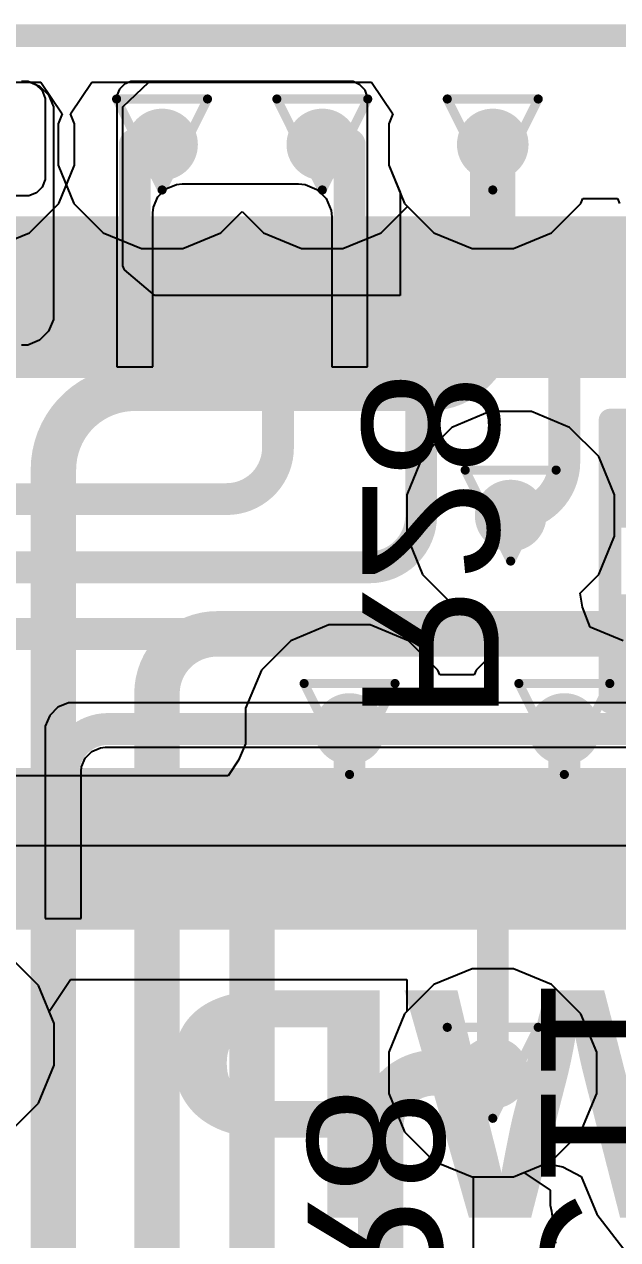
# Model space of a CAD drawing. Header units: inches. Extents: x -5 to 234, y -4 to 104.
# Drawn here: x 56.68 to 60, y 29.78 to 36.56 of the extents above; entities that cross this region are included whole.
import ezdxf

# ---------------------------------------------------------------- set-up
doc = ezdxf.new("R2010")
doc.units = ezdxf.units.IN
for name, color, linetype in [('Board Outline', 216, 'Continuous'), ('Bottom Layer', 5, 'Continuous'), ('Bottom Overlay', 54, 'Continuous'), ('Bottom Paste', 16, 'Continuous'), ('Bottom Solder', 6, 'Continuous'), ('Drill Drawing', 1, 'Continuous'), ('GND', 16, 'Continuous'), ('POWER', 76, 'Continuous'), ('Top Layer', 1, 'Continuous'), ('Top Solder', 216, 'Continuous'), ('Via Holes', 16, 'Continuous')]:
    doc.layers.add(name, color=color, linetype=linetype)
doc.styles.add('Arial', font='', dxfattribs={"height": 0.2})
doc.styles.add('Arial Black_Bold', font='', dxfattribs={"height": 0.2})
doc.styles.get('Arial').set_extended_font_data('Arial')
doc.styles.get('Arial Black_Bold').set_extended_font_data('Arial Black', bold=True)

# ---------------------------------------------------------------- blocks, each defined once
blk = doc.blocks.new('DF40C_100DS_0_4V_51__8')
at = {"layer": 'Top Layer'}
for points in [[(-14.50000148, 0.35000057), (-14.30000188, 0.35000057), (-14.30000188, -0.35000057), (-14.50000148, -0.35000057)], [(-14.09999974, 0.35000057), (-13.90000014, 0.35000057), (-13.90000014, -0.35000057), (-14.09999974, -0.35000057)], [(-13.70000054, 0.35000057), (-13.50000094, 0.35000057), (-13.50000094, -0.35000057), (-13.70000054, -0.35000057)], [(-13.30000134, 0.35000057), (-13.10000174, 0.35000057), (-13.10000174, -0.35000057), (-13.30000134, -0.35000057)], [(-12.8999996, 0.35000057), (-12.7, 0.35000057), (-12.7, -0.35000057), (-12.8999996, -0.35000057)], [(-12.5000004, 0.35000057), (-12.3000008, 0.35000057), (-12.3000008, -0.35000057), (-12.5000004, -0.35000057)], [(-12.10000374, 0.35000057), (-11.90000414, 0.35000057), (-11.90000414, -0.35000057), (-12.10000374, -0.35000057)], [(-11.69999946, 0.35000057), (-11.49999986, 0.35000057), (-11.49999986, -0.35000057), (-11.69999946, -0.35000057)], [(-14.50000148, -2.72999581), (-14.30000188, -2.72999581), (-14.30000188, -3.42999695), (-14.50000148, -3.42999695)], [(-14.0999972, -2.72999581), (-13.8999976, -2.72999581), (-13.8999976, -3.42999695), (-14.0999972, -3.42999695)], [(-13.70000054, -2.72999835), (-13.50000094, -2.72999835), (-13.50000094, -3.42999949), (-13.70000054, -3.42999949)], [(-13.30000388, -2.72999835), (-13.10000428, -2.72999835), (-13.10000428, -3.42999949), (-13.30000388, -3.42999949)], [(-12.8999996, -2.72999835), (-12.7, -2.72999835), (-12.7, -3.42999949), (-12.8999996, -3.42999949)], [(-12.5000004, -2.72999835), (-12.3000008, -2.72999835), (-12.3000008, -3.42999949), (-12.5000004, -3.42999949)], [(-12.1000012, -2.72999835), (-11.9000016, -2.72999835), (-11.9000016, -3.42999949), (-12.1000012, -3.42999949)], [(-11.69999946, -2.72999835), (-11.49999986, -2.72999835), (-11.49999986, -3.42999949), (-11.69999946, -3.42999949)]]:
    blk.add_hatch(color=1, dxfattribs=at).paths.add_polyline_path(points)
at = {"layer": 'Top Solder'}
for points in [[(-15.00160068, 0.45160057), (-14.59840108, 0.45160057), (-14.59840108, -0.45160057), (-15.00160068, -0.45160057)], [(-14.60160148, 0.45160057), (-14.19840188, 0.45160057), (-14.19840188, -0.45160057), (-14.60160148, -0.45160057)], [(-14.20159974, 0.45160057), (-13.79840014, 0.45160057), (-13.79840014, -0.45160057), (-14.20159974, -0.45160057)], [(-13.80160054, 0.45160057), (-13.39840094, 0.45160057), (-13.39840094, -0.45160057), (-13.80160054, -0.45160057)], [(-13.40160134, 0.45160057), (-12.99840174, 0.45160057), (-12.99840174, -0.45160057), (-13.40160134, -0.45160057)], [(-13.0015996, 0.45160057), (-12.5984, 0.45160057), (-12.5984, -0.45160057), (-13.0015996, -0.45160057)], [(-12.6016004, 0.45160057), (-12.1984008, 0.45160057), (-12.1984008, -0.45160057), (-12.6016004, -0.45160057)], [(-12.20160374, 0.45160057), (-11.79840414, 0.45160057), (-11.79840414, -0.45160057), (-12.20160374, -0.45160057)], [(-11.80159946, 0.45160057), (-11.39839986, 0.45160057), (-11.39839986, -0.45160057), (-11.80159946, -0.45160057)], [(-11.4016028, 0.45160057), (-10.9984032, 0.45160057), (-10.9984032, -0.45160057), (-11.4016028, -0.45160057)], [(-15.00160322, -2.62839835), (-14.59840362, -2.62839835), (-14.59840362, -3.53159949), (-15.00160322, -3.53159949)], [(-14.60160148, -2.62839581), (-14.19840188, -2.62839581), (-14.19840188, -3.53159695), (-14.60160148, -3.53159695)], [(-14.2015972, -2.62839581), (-13.7983976, -2.62839581), (-13.7983976, -3.53159695), (-14.2015972, -3.53159695)], [(-13.80160054, -2.62839835), (-13.39840094, -2.62839835), (-13.39840094, -3.53159949), (-13.80160054, -3.53159949)], [(-13.40160388, -2.62839835), (-12.99840428, -2.62839835), (-12.99840428, -3.53159949), (-13.40160388, -3.53159949)], [(-13.0015996, -2.62839835), (-12.5984, -2.62839835), (-12.5984, -3.53159949), (-13.0015996, -3.53159949)], [(-12.6016004, -2.62839835), (-12.1984008, -2.62839835), (-12.1984008, -3.53159949), (-12.6016004, -3.53159949)], [(-12.2016012, -2.62839835), (-11.7984016, -2.62839835), (-11.7984016, -3.53159949), (-12.2016012, -3.53159949)], [(-11.80159946, -2.62839835), (-11.39839986, -2.62839835), (-11.39839986, -3.53159949), (-11.80159946, -3.53159949)], [(-11.40160026, -2.62839835), (-10.99840066, -2.62839835), (-10.99840066, -3.53159949), (-11.40160026, -3.53159949)]]:
    blk.add_hatch(color=216, dxfattribs=at).paths.add_polyline_path(points)
blk = doc.blocks.new('R___0402_B_39')
at = {"layer": 'Bottom Layer'}
for points in [[(-0.2413, 0.3175), (-0.2412999999999999, -0.3175), (-0.6985, -0.3175), (-0.6985, 0.3175)], [(0.6985, 0.3175), (0.6985, -0.3175), (0.2413, -0.3175), (0.2412999999999999, 0.3175)]]:
    blk.add_hatch(color=5, dxfattribs=at).paths.add_polyline_path(points)
at = {"layer": 'Bottom Paste'}
for points in [[(-0.2413, 0.3175), (-0.2412999999999999, -0.3175), (-0.6985, -0.3175), (-0.6985, 0.3175)], [(0.6985, 0.3175), (0.6985, -0.3175), (0.2413, -0.3175), (0.2412999999999999, 0.3175)]]:
    blk.add_hatch(color=16, dxfattribs=at).paths.add_polyline_path(points)
at = {"layer": 'Bottom Solder'}
for points in [[(-0.18629884, 0.37250116), (-0.1862988399999999, -0.37250116), (-0.75350116, -0.37250116), (-0.75350116, 0.37250116)], [(0.75350116, 0.37250116), (0.75350116, -0.37250116), (0.18629884, -0.37250116), (0.1862988399999999, 0.37250116)]]:
    blk.add_hatch(color=6, dxfattribs=at).paths.add_polyline_path(points)
at = {"layer": 'Bottom Overlay'}
for points in [[(0.7874, 0.4064, 0.127, 0.127, 0), (-0.7874, 0.4064, 0.127, 0.127, 0)], [(-0.7874, -0.4064, 0.127, 0.127, 0), (-0.7874, 0.4064, 0.127, 0.127, 0)], [(0.8128, 0.4318, 0.0032258, 0.0032258, 0), (-0.8128, 0.4318, 0.0032258, 0.0032258, 0)], [(0.7874, -0.4064, 0.127, 0.127, 0), (0.7874, 0.4064, 0.127, 0.127, 0)], [(0.7874, -0.4064, 0.127, 0.127, 0), (-0.7874, -0.4064, 0.127, 0.127, 0)]]:
    blk.add_lwpolyline(points, format="xyseb", dxfattribs=at)
for points in [[(-0.8191499999999999, 0.4064, 0.0635, 0.0635, 1), (-0.7556499999999999, 0.4064, 0.0635, 0.0635, 1)], [(-0.8191499999999999, 0.4064, 0.0635, 0.0635, 1), (-0.7556499999999999, 0.4064, 0.0635, 0.0635, 1)], [(-0.81360518, 0.4318, 0.0016129, 0.0016129, 1), (-0.8119948199999999, 0.4318, 0.0016129, 0.0016129, 1)], [(0.7556499999999999, 0.4064, 0.0635, 0.0635, 1), (0.8191499999999999, 0.4064, 0.0635, 0.0635, 1)], [(0.7556499999999999, 0.4064, 0.0635, 0.0635, 1), (0.8191499999999999, 0.4064, 0.0635, 0.0635, 1)], [(0.8119948199999999, 0.4318, 0.0016129, 0.0016129, 1), (0.81360518, 0.4318, 0.0016129, 0.0016129, 1)], [(-0.8191499999999999, -0.4064, 0.0635, 0.0635, 1), (-0.7556499999999999, -0.4064, 0.0635, 0.0635, 1)], [(-0.8191499999999999, -0.4064, 0.0635, 0.0635, 1), (-0.7556499999999999, -0.4064, 0.0635, 0.0635, 1)], [(0.7556499999999999, -0.4064, 0.0635, 0.0635, 1), (0.8191499999999999, -0.4064, 0.0635, 0.0635, 1)], [(0.7556499999999999, -0.4064, 0.0635, 0.0635, 1), (0.8191499999999999, -0.4064, 0.0635, 0.0635, 1)]]:
    blk.add_lwpolyline(points, format="xyseb", close=True, dxfattribs=at)

msp = doc.modelspace()

# ---------------------------------------------------------------- hatches: boundary and pattern name
at = {"layer": 'Bottom Layer'}
h = msp.add_hatch(color=5, dxfattribs=at)
edge = h.paths.add_edge_path()
edge.add_arc((57.45231842, 35.89237677999999), 0.1999996, 0, 360)
h = msp.add_hatch(color=5, dxfattribs=at)
edge = h.paths.add_edge_path()
edge.add_arc((58.34751094, 35.89237677999999), 0.1999996, 0, 360)
h = msp.add_hatch(color=5, dxfattribs=at)
edge = h.paths.add_edge_path()
edge.add_arc((59.29991442, 35.89237677999999), 0.1999996, 0, 360)
h = msp.add_hatch(color=5, dxfattribs=at)
edge = h.paths.add_edge_path()
edge.add_arc((59.39991168, 33.82026256), 0.1999996, 0, 360)
h = msp.add_hatch(color=5, dxfattribs=at)
edge = h.paths.add_edge_path()
edge.add_arc((58.49991601999999, 32.62851742), 0.1999996, 0, 360)
h = msp.add_hatch(color=5, dxfattribs=at)
edge = h.paths.add_edge_path()
edge.add_arc((59.69991616, 32.62851742), 0.1999996, 0, 360)
h = msp.add_hatch(color=5, dxfattribs=at)
edge = h.paths.add_edge_path()
edge.add_arc((59.29991442, 30.7086), 0.1999996, 0, 360)
at = {"layer": 'GND'}
h = msp.add_hatch(color=16, dxfattribs=at)
edge = h.paths.add_edge_path()
edge.add_arc((57.45231842, 35.89237677999999), 0.1999996, 0, 360)
h = msp.add_hatch(color=16, dxfattribs=at)
edge = h.paths.add_edge_path()
edge.add_arc((58.34751094, 35.89237677999999), 0.1999996, 0, 360)
h = msp.add_hatch(color=16, dxfattribs=at)
edge = h.paths.add_edge_path()
edge.add_arc((59.29991442, 35.89237677999999), 0.1999996, 0, 360)
h = msp.add_hatch(color=16, dxfattribs=at)
edge = h.paths.add_edge_path()
edge.add_arc((59.39991168, 33.82026256), 0.1999996, 0, 360)
h = msp.add_hatch(color=16, dxfattribs=at)
edge = h.paths.add_edge_path()
edge.add_arc((58.49991601999999, 32.62851742), 0.1999996, 0, 360)
h = msp.add_hatch(color=16, dxfattribs=at)
edge = h.paths.add_edge_path()
edge.add_arc((59.69991616, 32.62851742), 0.1999996, 0, 360)
h = msp.add_hatch(color=16, dxfattribs=at)
edge = h.paths.add_edge_path()
edge.add_arc((59.29991442, 30.7086), 0.1999996, 0, 360)
at = {"layer": 'POWER'}
h = msp.add_hatch(color=76, dxfattribs=at)
edge = h.paths.add_edge_path()
edge.add_arc((57.45231842, 35.89237677999999), 0.1999996, 0, 360)
h = msp.add_hatch(color=76, dxfattribs=at)
edge = h.paths.add_edge_path()
edge.add_arc((58.34751094, 35.89237677999999), 0.1999996, 0, 360)
h = msp.add_hatch(color=76, dxfattribs=at)
edge = h.paths.add_edge_path()
edge.add_arc((59.29991442, 35.89237677999999), 0.1999996, 0, 360)
h = msp.add_hatch(color=76, dxfattribs=at)
edge = h.paths.add_edge_path()
edge.add_arc((59.39991168, 33.82026256), 0.1999996, 0, 360)
h = msp.add_hatch(color=76, dxfattribs=at)
edge = h.paths.add_edge_path()
edge.add_arc((58.49991601999999, 32.62851742), 0.1999996, 0, 360)
h = msp.add_hatch(color=76, dxfattribs=at)
edge = h.paths.add_edge_path()
edge.add_arc((59.69991616, 32.62851742), 0.1999996, 0, 360)
h = msp.add_hatch(color=76, dxfattribs=at)
edge = h.paths.add_edge_path()
edge.add_arc((59.29991442, 30.7086), 0.1999996, 0, 360)
at = {"layer": 'Top Layer'}
h = msp.add_hatch(color=1, dxfattribs=at)
edge = h.paths.add_edge_path()
edge.add_arc((57.45231842, 35.89237677999999), 0.1999996, 0, 360)
h = msp.add_hatch(color=1, dxfattribs=at)
edge = h.paths.add_edge_path()
edge.add_arc((58.34751094, 35.89237677999999), 0.1999996, 0, 360)
h = msp.add_hatch(color=1, dxfattribs=at)
edge = h.paths.add_edge_path()
edge.add_arc((59.29991442, 35.89237677999999), 0.1999996, 0, 360)
h = msp.add_hatch(color=1, dxfattribs=at)
edge = h.paths.add_edge_path()
edge.add_arc((59.39991168, 33.82026256), 0.1999996, 0, 360)
h = msp.add_hatch(color=1, dxfattribs=at)
edge = h.paths.add_edge_path()
edge.add_arc((58.49991601999999, 32.62851742), 0.1999996, 0, 360)
h = msp.add_hatch(color=1, dxfattribs=at)
edge = h.paths.add_edge_path()
edge.add_arc((59.69991616, 32.62851742), 0.1999996, 0, 360)
h = msp.add_hatch(color=1, dxfattribs=at)
edge = h.paths.add_edge_path()
edge.add_arc((59.29991442, 30.7086), 0.1999996, 0, 360)
at = {"layer": 'Via Holes'}
h = msp.add_hatch(color=7, dxfattribs=at)
edge = h.paths.add_edge_path()
edge.add_arc((57.45231842, 35.89237677999999), 0.0999998, 0, 360)
h = msp.add_hatch(color=7, dxfattribs=at)
edge = h.paths.add_edge_path()
edge.add_arc((58.34751094, 35.89237677999999), 0.0999998, 0, 360)
h = msp.add_hatch(color=7, dxfattribs=at)
edge = h.paths.add_edge_path()
edge.add_arc((59.29991442, 35.89237677999999), 0.0999998, 0, 360)
h = msp.add_hatch(color=7, dxfattribs=at)
edge = h.paths.add_edge_path()
edge.add_arc((59.39991168, 33.82026256), 0.0999998, 0, 360)
h = msp.add_hatch(color=7, dxfattribs=at)
edge = h.paths.add_edge_path()
edge.add_arc((58.49991601999999, 32.62851742), 0.0999998, 0, 360)
h = msp.add_hatch(color=7, dxfattribs=at)
edge = h.paths.add_edge_path()
edge.add_arc((59.69991616, 32.62851742), 0.0999998, 0, 360)
h = msp.add_hatch(color=7, dxfattribs=at)
edge = h.paths.add_edge_path()
edge.add_arc((59.29991442, 30.7086), 0.0999998, 0, 360)

# ---------------------------------------------------------------- linework, layer by layer
at = {"layer": 'Board Outline'}
msp.add_lwpolyline([(-0.4520183999999999, 36.49995494, 0.127, 0.127, 0), (88.4519821, 36.49995494, 0.127, 0.127, 0)], format="xyseb", dxfattribs=at)
at = {"layer": 'Bottom Layer'}
for p, q in [((56.66739746, 36.24579491999999), (56.70276441999999, 36.24579746)), ((56.70276441999999, 36.24579746), (56.76811099999999, 36.21872868)), ((57.23374634, 36.1034457), (57.37890734, 36.24099178)), ((57.37890734, 36.24099178), (58.6229968, 36.24099178)), ((58.6229968, 36.24099178), (58.74179768, 36.06318923999999)), ((56.76811099999999, 36.21872868), (56.81812614, 36.16871354)), ((56.81812614, 36.16871354), (56.84519491999999, 36.10336442)), ((56.84519491999999, 36.10336442), (56.84519238, 36.06799746)), ((56.84519238, 36.06799746), (56.8452, 36.068)), ((56.8452, 36.068), (56.84519491999999, 34.95040254)), ((57.23365744, 36.06803556), (57.23365998, 36.10333394)), ((57.23366506, 36.06799746), (57.23365744, 36.06803556)), ((57.23365998, 36.10333394), (57.23374634, 36.1034457)), ((57.23365998, 35.21400882), (57.23366506, 36.06799746)), ((58.74179768, 36.06318923999999), (58.71891482, 36.00794424)), ((58.71891482, 36.00794424), (58.71891482, 35.77680932)), ((58.71891482, 35.77680932), (58.78196269999999, 35.62459982)), ((58.78196269999999, 35.62459982), (58.78196269999999, 35.04925172)), ((57.24243567999999, 35.19218768), (57.23365998, 35.21400882)), ((57.41146251999999, 35.04925172), (57.24243567999999, 35.19218768)), ((58.78196269999999, 35.04925172), (57.41146251999999, 35.04925172)), ((56.84519746, 34.91503558), (56.81812867999999, 34.84968138)), ((56.84519491999999, 34.95040254), (56.84519746, 34.91503558)), ((56.81812867999999, 34.84968138), (56.76811099999999, 34.7996637)), ((56.7027568, 34.77259745999999), (56.66738729999999, 34.7726)), ((56.76811099999999, 34.7996637), (56.7027568, 34.77259745999999)), ((59.41548187999999, 30.1276004), (59.59557041999999, 30.20219512)), ((59.59557041999999, 30.20219512), (59.69223011999999, 30.18324672)), ((59.69223011999999, 30.18324672), (59.79455656, 30.13013786)), ((59.19195172, 28.95600254), (59.19195172, 30.1276004)), ((59.19195172, 30.1276004), (59.41548187999999, 30.1276004)), ((59.79455656, 30.13013786), (59.88206464, 29.91888098)), ((59.88206464, 29.91888098), (60.04496754, 29.70658016))]:
    msp.add_line(p, q, dxfattribs=at)
for points in [[(59.29991442, 34.89218574, 0.254, 0.254, 0), (59.29991442, 35.89237677999999, 0.254, 0.254, 0)], [(59.29991442, 34.89218574, 0.254, 0.254, -0.4142135623730951), (58.93902867999999, 34.53129999999999, 0.254, 0.254, 0)], [(56.8452, 34.07658158, 0.254, 0.254, -0.4142135623730951), (57.29991841999999, 34.53129999999999, 0.254, 0.254, 0)], [(57.29991841999999, 34.53129999999999, 0.254, 0.254, 0), (58.93902867999999, 34.53129999999999, 0.254, 0.254, 0)], [(56.8452, 27.178, 0.254, 0.254, 0), (56.8452, 34.07658158, 0.254, 0.254, 0)], [(57.42372056, 32.82578398, 0.254, 0.254, -0.4142135623730951), (57.7575172, 33.15958062, 0.254, 0.254, 0)], [(57.7575172, 33.15958062, 0.254, 0.254, 0), (60.29860178, 33.15958062, 0.254, 0.254, 0)], [(57.42372056, 26.6068556, 0.254, 0.254, 0), (57.42372056, 32.82578398, 0.254, 0.254, 0)], [(57.95443832, 31.70965972, 0.254, 0.254, -0.4142135623730951), (58.3192509, 32.0744723, 0.254, 0.254, 0)], [(58.3192509, 32.0744723, 0.254, 0.254, 0), (61.13389856, 32.0744723, 0.254, 0.254, 0)], [(57.95443832, 26.2256651, 0.254, 0.254, 0), (57.95443832, 31.70965972, 0.254, 0.254, 0)], [(58.674, 30.4086006, 0.254, 0.254, -0.4142135623730951), (58.97399939999999, 30.7086, 0.254, 0.254, 0)], [(58.97399939999999, 30.7086, 0.254, 0.254, 0), (59.29991442, 30.7086, 0.254, 0.254, 0)], [(58.674, 28.34640254, 0.254, 0.254, 0), (58.674, 30.4086006, 0.254, 0.254, 0)]]:
    msp.add_lwpolyline(points, format="xyseb", dxfattribs=at)
for points in [[(59.23641442, 35.89237677999999, 0.127, 0.127, 1), (59.36341442, 35.89237677999999, 0.127, 0.127, 1)], [(59.23641442, 34.89218574, 0.127, 0.127, 1), (59.36341442, 34.89218574, 0.127, 0.127, 1)], [(59.23641442, 34.89218574, 0.127, 0.127, 1), (59.36341442, 34.89218574, 0.127, 0.127, 1)], [(57.23641841999999, 34.53129999999999, 0.127, 0.127, 1), (57.36341842, 34.53129999999999, 0.127, 0.127, 1)], [(57.23641841999999, 34.53129999999999, 0.127, 0.127, 1), (57.36341842, 34.53129999999999, 0.127, 0.127, 1)], [(58.87552868, 34.53129999999999, 0.127, 0.127, 1), (59.00252868, 34.53129999999999, 0.127, 0.127, 1)], [(58.87552868, 34.53129999999999, 0.127, 0.127, 1), (59.00252868, 34.53129999999999, 0.127, 0.127, 1)], [(56.7817, 34.07658158, 0.127, 0.127, 1), (56.9087, 34.07658158, 0.127, 0.127, 1)], [(56.7817, 34.07658158, 0.127, 0.127, 1), (56.9087, 34.07658158, 0.127, 0.127, 1)], [(57.6940172, 33.15958062, 0.127, 0.127, 1), (57.8210172, 33.15958062, 0.127, 0.127, 1)], [(57.6940172, 33.15958062, 0.127, 0.127, 1), (57.8210172, 33.15958062, 0.127, 0.127, 1)], [(57.36022056, 32.82578398, 0.127, 0.127, 1), (57.48722056, 32.82578398, 0.127, 0.127, 1)], [(57.36022056, 32.82578398, 0.127, 0.127, 1), (57.48722056, 32.82578398, 0.127, 0.127, 1)], [(58.2557509, 32.0744723, 0.127, 0.127, 1), (58.3827509, 32.0744723, 0.127, 0.127, 1)], [(58.2557509, 32.0744723, 0.127, 0.127, 1), (58.3827509, 32.0744723, 0.127, 0.127, 1)], [(57.89093832, 31.70965972, 0.127, 0.127, 1), (58.01793832, 31.70965972, 0.127, 0.127, 1)], [(57.89093832, 31.70965972, 0.127, 0.127, 1), (58.01793832, 31.70965972, 0.127, 0.127, 1)], [(58.91049939999999, 30.7086, 0.127, 0.127, 1), (59.03749939999999, 30.7086, 0.127, 0.127, 1)], [(58.91049939999999, 30.7086, 0.127, 0.127, 1), (59.03749939999999, 30.7086, 0.127, 0.127, 1)], [(59.23641442, 30.7086, 0.127, 0.127, 1), (59.36341442, 30.7086, 0.127, 0.127, 1)], [(58.6105, 30.4086006, 0.127, 0.127, 1), (58.7375, 30.4086006, 0.127, 0.127, 1)], [(58.6105, 30.4086006, 0.127, 0.127, 1), (58.7375, 30.4086006, 0.127, 0.127, 1)]]:
    msp.add_lwpolyline(points, format="xyseb", close=True, dxfattribs=at)
at = {"layer": 'Drill Drawing'}
for points in [[(57.19831841999999, 36.14637678, 0.0508, 0.0508, 0), (57.70631842, 36.14637678, 0.0508, 0.0508, 0)], [(57.19831841999999, 36.14637678, 0.0508, 0.0508, 0), (57.45231842, 35.63837678, 0.0508, 0.0508, 0)], [(57.45231842, 35.63837678, 0.0508, 0.0508, 0), (57.70631842, 36.14637678, 0.0508, 0.0508, 0)], [(58.09351094, 36.14637678, 0.0508, 0.0508, 0), (58.60151094, 36.14637678, 0.0508, 0.0508, 0)], [(58.09351094, 36.14637678, 0.0508, 0.0508, 0), (58.34751094, 35.63837678, 0.0508, 0.0508, 0)], [(58.34751094, 35.63837678, 0.0508, 0.0508, 0), (58.60151094, 36.14637678, 0.0508, 0.0508, 0)], [(59.04591442, 36.14637678, 0.0508, 0.0508, 0), (59.55391441999999, 36.14637678, 0.0508, 0.0508, 0)], [(59.04591442, 36.14637678, 0.0508, 0.0508, 0), (59.29991442, 35.63837678, 0.0508, 0.0508, 0)], [(59.29991442, 35.63837678, 0.0508, 0.0508, 0), (59.55391441999999, 36.14637678, 0.0508, 0.0508, 0)], [(59.14591168, 34.07426256, 0.0508, 0.0508, 0), (59.65391168, 34.07426256, 0.0508, 0.0508, 0)], [(59.14591168, 34.07426256, 0.0508, 0.0508, 0), (59.39991168, 33.56626256, 0.0508, 0.0508, 0)], [(59.39991168, 33.56626256, 0.0508, 0.0508, 0), (59.65391168, 34.07426256, 0.0508, 0.0508, 0)], [(58.24591602, 32.88251742, 0.0508, 0.0508, 0), (58.75391602, 32.88251742, 0.0508, 0.0508, 0)], [(58.24591602, 32.88251742, 0.0508, 0.0508, 0), (58.49991601999999, 32.37451742, 0.0508, 0.0508, 0)], [(58.49991601999999, 32.37451742, 0.0508, 0.0508, 0), (58.75391602, 32.88251742, 0.0508, 0.0508, 0)], [(59.44591616, 32.88251742, 0.0508, 0.0508, 0), (59.95391616, 32.88251742, 0.0508, 0.0508, 0)], [(59.44591616, 32.88251742, 0.0508, 0.0508, 0), (59.69991616, 32.37451742, 0.0508, 0.0508, 0)], [(59.69991616, 32.37451742, 0.0508, 0.0508, 0), (59.95391616, 32.88251742, 0.0508, 0.0508, 0)], [(59.04591442, 30.9626, 0.0508, 0.0508, 0), (59.55391441999999, 30.9626, 0.0508, 0.0508, 0)], [(59.04591442, 30.9626, 0.0508, 0.0508, 0), (59.29991442, 30.4546, 0.0508, 0.0508, 0)], [(59.29991442, 30.4546, 0.0508, 0.0508, 0), (59.55391441999999, 30.9626, 0.0508, 0.0508, 0)]]:
    msp.add_lwpolyline(points, format="xyseb", dxfattribs=at)
for points in [[(57.18561842, 36.14637678, 0.0254, 0.0254, 1), (57.21101841999999, 36.14637678, 0.0254, 0.0254, 1)], [(57.18561842, 36.14637678, 0.0254, 0.0254, 1), (57.21101841999999, 36.14637678, 0.0254, 0.0254, 1)], [(57.69361842, 36.14637678, 0.0254, 0.0254, 1), (57.71901842, 36.14637678, 0.0254, 0.0254, 1)], [(57.69361842, 36.14637678, 0.0254, 0.0254, 1), (57.71901842, 36.14637678, 0.0254, 0.0254, 1)], [(58.08081094, 36.14637678, 0.0254, 0.0254, 1), (58.10621094, 36.14637678, 0.0254, 0.0254, 1)], [(58.08081094, 36.14637678, 0.0254, 0.0254, 1), (58.10621094, 36.14637678, 0.0254, 0.0254, 1)], [(58.58881093999999, 36.14637678, 0.0254, 0.0254, 1), (58.61421093999999, 36.14637678, 0.0254, 0.0254, 1)], [(58.58881093999999, 36.14637678, 0.0254, 0.0254, 1), (58.61421093999999, 36.14637678, 0.0254, 0.0254, 1)], [(59.03321442, 36.14637678, 0.0254, 0.0254, 1), (59.05861442, 36.14637678, 0.0254, 0.0254, 1)], [(59.03321442, 36.14637678, 0.0254, 0.0254, 1), (59.05861442, 36.14637678, 0.0254, 0.0254, 1)], [(59.54121442, 36.14637678, 0.0254, 0.0254, 1), (59.56661442, 36.14637678, 0.0254, 0.0254, 1)], [(59.54121442, 36.14637678, 0.0254, 0.0254, 1), (59.56661442, 36.14637678, 0.0254, 0.0254, 1)], [(57.43961842, 35.63837678, 0.0254, 0.0254, 1), (57.46501842, 35.63837678, 0.0254, 0.0254, 1)], [(57.43961842, 35.63837678, 0.0254, 0.0254, 1), (57.46501842, 35.63837678, 0.0254, 0.0254, 1)], [(58.33481093999999, 35.63837678, 0.0254, 0.0254, 1), (58.36021094, 35.63837678, 0.0254, 0.0254, 1)], [(58.33481093999999, 35.63837678, 0.0254, 0.0254, 1), (58.36021094, 35.63837678, 0.0254, 0.0254, 1)], [(59.28721441999999, 35.63837678, 0.0254, 0.0254, 1), (59.31261441999999, 35.63837678, 0.0254, 0.0254, 1)], [(59.28721441999999, 35.63837678, 0.0254, 0.0254, 1), (59.31261441999999, 35.63837678, 0.0254, 0.0254, 1)], [(59.13321168, 34.07426256, 0.0254, 0.0254, 1), (59.15861167999999, 34.07426256, 0.0254, 0.0254, 1)], [(59.13321168, 34.07426256, 0.0254, 0.0254, 1), (59.15861167999999, 34.07426256, 0.0254, 0.0254, 1)], [(59.64121168, 34.07426256, 0.0254, 0.0254, 1), (59.66661167999999, 34.07426256, 0.0254, 0.0254, 1)], [(59.64121168, 34.07426256, 0.0254, 0.0254, 1), (59.66661167999999, 34.07426256, 0.0254, 0.0254, 1)], [(59.38721168, 33.56626256, 0.0254, 0.0254, 1), (59.41261168, 33.56626256, 0.0254, 0.0254, 1)], [(59.38721168, 33.56626256, 0.0254, 0.0254, 1), (59.41261168, 33.56626256, 0.0254, 0.0254, 1)], [(58.23321601999999, 32.88251742, 0.0254, 0.0254, 1), (58.25861601999999, 32.88251742, 0.0254, 0.0254, 1)], [(58.23321601999999, 32.88251742, 0.0254, 0.0254, 1), (58.25861601999999, 32.88251742, 0.0254, 0.0254, 1)], [(58.74121602, 32.88251742, 0.0254, 0.0254, 1), (58.76661601999999, 32.88251742, 0.0254, 0.0254, 1)], [(58.74121602, 32.88251742, 0.0254, 0.0254, 1), (58.76661601999999, 32.88251742, 0.0254, 0.0254, 1)], [(59.43321615999999, 32.88251742, 0.0254, 0.0254, 1), (59.45861616, 32.88251742, 0.0254, 0.0254, 1)], [(59.43321615999999, 32.88251742, 0.0254, 0.0254, 1), (59.45861616, 32.88251742, 0.0254, 0.0254, 1)], [(59.94121615999999, 32.88251742, 0.0254, 0.0254, 1), (59.96661616, 32.88251742, 0.0254, 0.0254, 1)], [(59.94121615999999, 32.88251742, 0.0254, 0.0254, 1), (59.96661616, 32.88251742, 0.0254, 0.0254, 1)], [(58.48721602, 32.37451742, 0.0254, 0.0254, 1), (58.51261602, 32.37451742, 0.0254, 0.0254, 1)], [(58.48721602, 32.37451742, 0.0254, 0.0254, 1), (58.51261602, 32.37451742, 0.0254, 0.0254, 1)], [(59.68721616, 32.37451742, 0.0254, 0.0254, 1), (59.71261616, 32.37451742, 0.0254, 0.0254, 1)], [(59.68721616, 32.37451742, 0.0254, 0.0254, 1), (59.71261616, 32.37451742, 0.0254, 0.0254, 1)], [(59.03321442, 30.9626, 0.0254, 0.0254, 1), (59.05861442, 30.9626, 0.0254, 0.0254, 1)], [(59.03321442, 30.9626, 0.0254, 0.0254, 1), (59.05861442, 30.9626, 0.0254, 0.0254, 1)], [(59.54121442, 30.9626, 0.0254, 0.0254, 1), (59.56661442, 30.9626, 0.0254, 0.0254, 1)], [(59.54121442, 30.9626, 0.0254, 0.0254, 1), (59.56661442, 30.9626, 0.0254, 0.0254, 1)], [(59.28721441999999, 30.4546, 0.0254, 0.0254, 1), (59.31261441999999, 30.4546, 0.0254, 0.0254, 1)], [(59.28721441999999, 30.4546, 0.0254, 0.0254, 1), (59.31261441999999, 30.4546, 0.0254, 0.0254, 1)]]:
    msp.add_lwpolyline(points, format="xyseb", close=True, dxfattribs=at)
at = {"layer": 'GND'}
for p, q in [((56.94081322, 36.06318923999999), (57.0596141, 36.24099178)), ((57.0596141, 36.24099178), (58.6229968, 36.24099178)), ((58.6229968, 36.24099178), (58.74179768, 36.06318923999999)), ((56.96369607999999, 36.00794424), (56.94081322, 36.06318923999999)), ((58.74179768, 36.06318923999999), (58.71891482, 36.00794424)), ((56.96369607999999, 35.77680932), (56.96369607999999, 36.00794424)), ((58.71891482, 36.00794424), (58.71891482, 35.77680932)), ((56.87524312, 35.56326644), (56.96369607999999, 35.77680932)), ((58.71891482, 35.77680932), (58.80736778, 35.56326644)), ((56.71180681999999, 35.39983014), (56.87524312, 35.56326644)), ((58.80736778, 35.56326644), (58.97080408, 35.39983014)), ((59.62902476, 35.39983014), (59.79246106, 35.56326644)), ((59.79246106, 35.56326644), (59.80368786, 35.59037077999999)), ((59.80368786, 35.59037077999999), (59.99613858, 35.59037077999999)), ((59.99613858, 35.59037077999999), (60.00736538, 35.56326644)), ((56.49826394, 35.31137718), (56.71180681999999, 35.39983014)), ((58.97080408, 35.39983014), (59.18434695999999, 35.31137718)), ((59.41548187999999, 35.31137718), (59.62902476, 35.39983014)), ((59.18434695999999, 35.31137718), (59.41548187999999, 35.31137718)), ((56.76131904, 31.19659496), (56.59788274, 31.36003126)), ((59.18434695999999, 31.2895996), (58.97080408, 31.20114664)), ((59.41548187999999, 31.2895996), (59.18434695999999, 31.2895996)), ((59.62902476, 31.20114664), (59.41548187999999, 31.2895996)), ((56.84977199999999, 30.98305208), (56.76131904, 31.19659496)), ((58.97080408, 31.20114664), (58.80736778, 31.03771034)), ((59.79246106, 31.03771034), (59.62902476, 31.20114664)), ((58.80736778, 31.03771034), (58.71891482, 30.82416746)), ((59.88091401999999, 30.82416746), (59.79246106, 31.03771034)), ((56.84977199999999, 30.75191716), (56.84977199999999, 30.98305208)), ((58.71891482, 30.82416746), (58.71891482, 30.59303254)), ((59.88091401999999, 30.59303254), (59.88091401999999, 30.82416746)), ((56.76131904, 30.53837428), (56.84977199999999, 30.75191716)), ((58.71891482, 30.59303254), (58.80736778, 30.37948966)), ((59.79246106, 30.37948966), (59.88091401999999, 30.59303254)), ((56.59788274, 30.37493798), (56.76131904, 30.53837428)), ((58.80736778, 30.37948966), (58.97080408, 30.21605336)), ((59.62902476, 30.21605336), (59.79246106, 30.37948966)), ((58.97080408, 30.21605336), (59.18434695999999, 30.1276004)), ((59.41548187999999, 30.1276004), (59.62902476, 30.21605336)), ((59.18434695999999, 30.1276004), (59.41548187999999, 30.1276004))]:
    msp.add_line(p, q, dxfattribs=at)
at = {"layer": 'POWER'}
for p, q in [((49.6743736, 36.24099178), (56.7754008, 36.24099178)), ((56.7754008, 36.24099178), (56.89420168, 36.06318923999999)), ((56.89420168, 36.06318923999999), (56.87131882, 36.00794424)), ((56.87131882, 36.00794424), (56.87131882, 35.77680932)), ((56.87131882, 35.77680932), (56.95977178, 35.56326644)), ((56.95977178, 35.56326644), (57.12320808, 35.39983014)), ((59.62902476, 35.39983014), (59.79246106, 35.56326644)), ((59.79246106, 35.56326644), (59.80368786, 35.59037077999999)), ((59.80368786, 35.59037077999999), (59.99613858, 35.59037077999999)), ((59.99613858, 35.59037077999999), (60.00736538, 35.56326644)), ((57.78142876, 35.39983014), (57.89991467999999, 35.51831606)), ((57.89991467999999, 35.51831606), (58.0184006, 35.39983014)), ((58.67662127999999, 35.39983014), (58.82371267999999, 35.54692154)), ((58.82371267999999, 35.54692154), (58.97080408, 35.39983014)), ((57.12320808, 35.39983014), (57.33675095999999, 35.31137718)), ((57.56788587999999, 35.31137718), (57.78142876, 35.39983014)), ((58.0184006, 35.39983014), (58.23194348, 35.31137718)), ((58.4630784, 35.31137718), (58.67662127999999, 35.39983014)), ((58.97080408, 35.39983014), (59.18434695999999, 35.31137718)), ((59.41548187999999, 35.31137718), (59.62902476, 35.39983014)), ((57.33675095999999, 35.31137718), (57.56788587999999, 35.31137718)), ((58.23194348, 35.31137718), (58.4630784, 35.31137718)), ((59.18434695999999, 35.31137718), (59.41548187999999, 35.31137718)), ((59.28434422, 34.40126215999999), (59.07080134, 34.3128092)), ((59.51547914, 34.40126215999999), (59.28434422, 34.40126215999999)), ((59.72902202, 34.3128092), (59.51547914, 34.40126215999999)), ((59.07080134, 34.3128092), (58.90736503999999, 34.1493729)), ((59.89245832, 34.1493729), (59.72902202, 34.3128092)), ((58.90736503999999, 34.1493729), (58.81891208, 33.93583002)), ((59.98091128, 33.93583002), (59.89245832, 34.1493729)), ((58.81891208, 33.93583002), (58.81891208, 33.7046951)), ((59.98091128, 33.7046951), (59.98091128, 33.93583002)), ((58.81891208, 33.7046951), (58.90736503999999, 33.49115222)), ((59.89245832, 33.49115222), (59.98091128, 33.7046951)), ((58.90736503999999, 33.49115222), (59.07080134, 33.32771592)), ((59.78862312, 33.38731702), (59.89245832, 33.49115222)), ((59.07080134, 33.32771592), (59.25562952, 33.25115777999999)), ((59.80042396, 33.3092044), (59.78862312, 33.38731702)), ((59.84419832, 33.1976222), (59.80042396, 33.3092044)), ((58.38434856, 33.20951702), (58.17080567999999, 33.12106405999999)), ((58.61548348, 33.20951702), (58.38434856, 33.20951702)), ((58.82902635999999, 33.12106405999999), (58.61548348, 33.20951702)), ((59.25562952, 33.25115777999999), (59.29940388, 33.13957558)), ((60.0290265, 33.12106405999999), (59.84419832, 33.1976222)), ((58.17080567999999, 33.12106405999999), (58.00736937999999, 32.95762776)), ((58.99246265999999, 32.95762776), (58.82902635999999, 33.12106405999999)), ((59.29940388, 33.13957558), (59.31120472, 33.06146295999999)), ((59.31120472, 33.06146295999999), (59.20736952, 32.95762776)), ((58.00736937999999, 32.95762776), (57.91891642, 32.74408488)), ((59.00369199999999, 32.93052088), (58.99246265999999, 32.95762776)), ((59.19614017999999, 32.93052088), (59.00369199999999, 32.93052088)), ((59.20736952, 32.95762776), (59.19614017999999, 32.93052088)), ((57.91891642, 32.74408488), (57.91891642, 32.54485236)), ((57.91891642, 32.54485236), (57.87962516, 32.45414896)), ((57.87962516, 32.45414896), (57.82142868, 32.36705236)), ((57.82142868, 32.36705236), (56.3783988, 32.36705236)), ((54.94017967999999, 31.9785873), (81.14392712, 31.97858222)), ((59.18434695999999, 31.2895996), (58.97080408, 31.20114664)), ((59.41548187999999, 31.2895996), (59.18434695999999, 31.2895996)), ((59.62902476, 31.20114664), (59.41548187999999, 31.2895996)), ((58.97080408, 31.20114664), (58.80736778, 31.03771034)), ((59.79246106, 31.03771034), (59.62902476, 31.20114664)), ((58.80736778, 31.03771034), (58.71891482, 30.82416746)), ((59.88091401999999, 30.82416746), (59.79246106, 31.03771034)), ((58.71891482, 30.82416746), (58.71891482, 30.59303254)), ((59.88091401999999, 30.59303254), (59.88091401999999, 30.82416746)), ((58.71891482, 30.59303254), (58.80736778, 30.37948966)), ((59.79246106, 30.37948966), (59.88091401999999, 30.59303254)), ((58.80736778, 30.37948966), (58.97080408, 30.21605336)), ((59.62902476, 30.21605336), (59.79246106, 30.37948966)), ((58.97080408, 30.21605336), (59.18434695999999, 30.1276004)), ((59.41548187999999, 30.1276004), (59.62902476, 30.21605336)), ((59.18434695999999, 30.1276004), (59.41548187999999, 30.1276004))]:
    msp.add_line(p, q, dxfattribs=at)
at = {"layer": 'Top Layer'}
for p, q in [((56.67939895999999, 36.24579238), (56.70336894, 36.24579238)), ((56.70336894, 36.24579238), (56.747664, 36.22744342)), ((57.27860274, 36.24431918), (57.24250172, 36.22936366)), ((57.29814296, 36.24431918), (57.27860274, 36.24431918)), ((58.49991094, 36.24431918), (57.29814296, 36.24431918)), ((58.4999084, 36.2443141), (58.49991094, 36.24431918)), ((58.52054589999999, 36.24357241999999), (58.4999084, 36.2443141)), ((58.55810741999999, 36.22640456), (58.52054589999999, 36.24357241999999)), ((56.747664, 36.22744342), (56.78156537999999, 36.19354204)), ((56.78156537999999, 36.19354204), (56.79991434, 36.14924697999999)), ((57.21486906, 36.201731), (57.19991607999999, 36.16562998)), ((57.24250172, 36.22936366), (57.21486906, 36.201731)), ((58.58623792, 36.19617094), (58.55810741999999, 36.22640456)), ((58.6006575, 36.1574715), (58.58623792, 36.19617094)), ((56.79991434, 36.125277), (56.79990926, 35.71920466)), ((56.79991434, 36.14924697999999), (56.79991434, 36.125277)), ((56.79991434, 36.125277), (56.79991434, 36.125277)), ((57.19991607999999, 36.16562998), (57.19991607999999, 36.1460923)), ((57.19991607999999, 36.1460923), (57.19991607999999, 36.1460923)), ((57.19991607999999, 36.1460923), (57.19991607999999, 34.64988752)), ((58.59991328, 36.13683399999999), (58.6006575, 36.1574715)), ((58.59991581999999, 34.64988752), (58.59991328, 36.13683399999999)), ((56.79990926, 35.71920466), (56.7999118, 35.69655548)), ((56.7825763, 35.65470136), (56.75054182, 35.62266942)), ((56.7999118, 35.69655548), (56.7825763, 35.65470136)), ((57.42857958, 35.6005003), (57.47349694, 35.64541766)), ((57.47349694, 35.64541766), (57.53218618, 35.66972546)), ((57.53218618, 35.66972546), (57.56394634, 35.6728522)), ((57.56394634, 35.6728522), (57.56394887999999, 35.67285982)), ((57.56394887999999, 35.67285982), (58.21514392, 35.67285728)), ((58.21514392, 35.67285728), (58.25118906, 35.66930636)), ((58.25118906, 35.66930636), (58.31779548, 35.64171688)), ((58.31779548, 35.64171688), (58.36877328, 35.59073908)), ((56.68604359999999, 35.60533646), (56.33328332, 35.60533138)), ((56.70869024, 35.60533646), (56.68603852, 35.605339)), ((56.68603852, 35.605339), (56.68604359999999, 35.60533646)), ((56.75054182, 35.62266942), (56.70869024, 35.60533646)), ((57.40427177999999, 35.5418136), (57.42857958, 35.6005003)), ((58.36877328, 35.59073908), (58.39636276, 35.52413266)), ((57.40114504, 35.51005344), (57.40427177999999, 35.5418136)), ((57.40114504, 34.64988752), (57.40114504, 35.51005344)), ((58.39636276, 35.52413266), (58.39991368, 35.48808752)), ((58.39991368, 35.48808752), (58.39991621999999, 35.48808752)), ((58.39991621999999, 35.48808752), (58.39991621999999, 34.64988752)), ((57.19991607999999, 34.64988752), (57.40114504, 34.64988752)), ((58.39991621999999, 34.64988752), (58.59991581999999, 34.64988752)), ((56.8698126, 32.74950016), (56.82445328, 32.70414084)), ((56.92907842, 32.77404672), (56.8698126, 32.74950016)), ((56.96115099999999, 32.77404418), (56.92907842, 32.77404672)), ((63.62158472, 32.77404926), (56.96115099999999, 32.77404418)), ((56.82445328, 32.70414084), (56.79990926, 32.64487502)), ((56.79990926, 32.64487502), (56.79991434, 32.6127999)), ((56.79991434, 32.6127999), (56.79991434, 32.61280752)), ((56.79991434, 32.61280752), (56.79991434, 31.56989114)), ((57.05995445999999, 32.5036561), (57.10865388, 32.52382624)), ((57.10865388, 32.52382624), (57.13500892, 32.52642212)), ((57.13500892, 32.52642212), (57.135014, 32.52642974)), ((57.135014, 32.52642974), (65.79445312, 32.52642974)), ((57.00250982, 32.41768472), (57.0226825, 32.46638414)), ((57.0226825, 32.46638414), (57.05995445999999, 32.5036561)), ((56.99991393999999, 32.39132713999999), (57.00250982, 32.41768472)), ((56.99991393999999, 31.56989114), (56.99991393999999, 32.39132713999999)), ((56.79991434, 31.56989114), (56.99991393999999, 31.56989114)), ((56.8215907, 31.05108852), (56.94039158, 31.22889106)), ((56.94039158, 31.22889106), (56.98098332, 31.22889106)), ((56.98098332, 31.22889106), (56.98098332, 31.2288936)), ((56.98098332, 31.2288936), (57.2189864, 31.2288936)), ((57.2189864, 31.2288936), (57.2189864, 31.22889106)), ((57.2189864, 31.22889106), (58.8206596, 31.22889106)), ((58.8206596, 31.22889106), (58.82074849999999, 31.05109106)), ((56.84977199999999, 30.98305208), (56.8215907, 31.05108852)), ((58.80736778, 31.03771034), (58.71891482, 30.82416746)), ((58.82074849999999, 31.05109106), (58.80736778, 31.03771034)), ((56.84977199999999, 30.75191716), (56.84977199999999, 30.98305208)), ((58.71891482, 30.82416746), (58.71891482, 30.59303254)), ((56.76131904, 30.53837428), (56.84977199999999, 30.75191716)), ((58.71891482, 30.59303254), (58.80736778, 30.37948966)), ((56.59788274, 30.37493798), (56.76131904, 30.53837428)), ((58.80736778, 30.37948966), (58.97080408, 30.21605336)), ((58.97080408, 30.21605336), (59.18434695999999, 30.1276004)), ((59.41548187999999, 30.1276004), (59.47297224, 30.1514129)), ((59.47297224, 30.1514129), (59.62080786, 30.0526323)), ((59.18434695999999, 30.1276004), (59.41548187999999, 30.1276004)), ((59.62080786, 30.0526323), (59.62080786, 29.96870308)), ((59.62080786, 29.96870308), (59.62737375999999, 29.93569578)), ((59.62737375999999, 29.93569578), (59.6508459, 29.7574081))]:
    msp.add_line(p, q, dxfattribs=at)
for points in [[(57.29991587999999, 35.89237677999999, 0.1778, 0.1778, 0), (57.29991841999999, 35.89237677999999, 0.1778, 0.1778, 0)], [(57.29991587999999, 34.99988936, 0.1778, 0.1778, 0), (57.29991587999999, 35.89237677999999, 0.1778, 0.1778, 0)], [(58.49991094, 34.99988936, 0.1778, 0.1778, 0), (58.49991094, 35.89237677999999, 0.1778, 0.1778, 0)], [(59.29991442, 34.99988936, 0.1778, 0.1778, 0), (59.29991442, 35.89237677999999, 0.1778, 0.1778, 0)], [(58.09991428, 34.19914674, 0.1778, 0.1778, 0), (58.09991428, 34.99988936, 0.1778, 0.1778, 0)], [(58.49991094, 34.99988936, 0.1778, 0.1778, 0), (58.49991601999999, 34.99988936, 0.1778, 0.1778, 0)], [(58.89991522, 33.82026256, 0.1778, 0.1778, 0), (58.89991522, 34.99988936, 0.1778, 0.1778, 0)], [(59.29991187999999, 34.99988936, 0.1778, 0.1778, 0), (59.29991442, 34.99988936, 0.1778, 0.1778, 0)], [(59.69991616, 34.12026704, 0.1778, 0.1778, 0), (59.69991616, 34.99988936, 0.1778, 0.1778, 0)], [(58.09991428, 34.19914674, 0.1778, 0.1778, -0.4142135623730951), (57.8130416, 33.91227405999999, 0.1778, 0.1778, 0)], [(59.69991616, 34.12026704, 0.1778, 0.1778, -0.4142135623730951), (59.39991168, 33.82026256, 0.1778, 0.1778, 0)], [(45.37752672, 33.91227405999999, 0.1778, 0.1778, 0), (57.8130416, 33.91227405999999, 0.1778, 0.1778, 0)], [(58.89991522, 33.82026256, 0.1778, 0.1778, -0.4142135623730951), (58.61092672, 33.53127406, 0.1778, 0.1778, 0)], [(45.95413465999999, 33.53127406, 0.1778, 0.1778, 0), (58.61092672, 33.53127406, 0.1778, 0.1778, 0)], [(49.38019079999999, 33.15899134, 0.1778, 0.1778, 0), (63.38499134, 33.15899134, 0.1778, 0.1778, 0)], [(56.89991413999999, 32.37900052, 0.1778, 0.1778, -0.4142135623730951), (57.14943358, 32.62851996, 0.1778, 0.1778, 0)], [(57.14943358, 32.62851996, 0.1778, 0.1778, 0), (59.69991616, 32.62851996, 0.1778, 0.1778, 0)], [(58.49991601999999, 31.91989044, 0.1778, 0.1778, 0), (58.49991601999999, 32.62851742, 0.1778, 0.1778, 0)], [(59.69991616, 31.91989044, 0.1778, 0.1778, 0), (59.69991616, 32.62851742, 0.1778, 0.1778, 0)], [(59.69991616, 32.62851742, 0.1778, 0.1778, 0), (61.05039351999999, 32.62851742, 0.1778, 0.1778, 0)], [(56.89991413999999, 31.91989298, 0.1778, 0.1778, 0), (56.89991413999999, 32.37900052, 0.1778, 0.1778, 0)], [(59.29991442, 30.7086, 0.1778, 0.1778, 0), (59.29991442, 31.91989044, 0.1778, 0.1778, 0)]]:
    msp.add_lwpolyline(points, format="xyseb", dxfattribs=at)
for points in [[(57.25546588, 35.89237677999999, 0.08889999999999999, 0.08889999999999999, 1), (57.34436587999999, 35.89237677999999, 0.08889999999999999, 0.08889999999999999, 1)], [(57.25546588, 35.89237677999999, 0.08889999999999999, 0.08889999999999999, 1), (57.34436587999999, 35.89237677999999, 0.08889999999999999, 0.08889999999999999, 1)], [(57.25546841999999, 35.89237677999999, 0.08889999999999999, 0.08889999999999999, 1), (57.34436842, 35.89237677999999, 0.08889999999999999, 0.08889999999999999, 1)], [(58.45546093999999, 35.89237677999999, 0.08889999999999999, 0.08889999999999999, 1), (58.54436094, 35.89237677999999, 0.08889999999999999, 0.08889999999999999, 1)], [(59.25546442, 35.89237677999999, 0.08889999999999999, 0.08889999999999999, 1), (59.34436442, 35.89237677999999, 0.08889999999999999, 0.08889999999999999, 1)], [(57.25546588, 34.99988936, 0.08889999999999999, 0.08889999999999999, 1), (57.34436587999999, 34.99988936, 0.08889999999999999, 0.08889999999999999, 1)], [(58.05546427999999, 34.99988936, 0.08889999999999999, 0.08889999999999999, 1), (58.14436428, 34.99988936, 0.08889999999999999, 0.08889999999999999, 1)], [(58.45546093999999, 34.99988936, 0.08889999999999999, 0.08889999999999999, 1), (58.54436094, 34.99988936, 0.08889999999999999, 0.08889999999999999, 1)], [(58.45546093999999, 34.99988936, 0.08889999999999999, 0.08889999999999999, 1), (58.54436094, 34.99988936, 0.08889999999999999, 0.08889999999999999, 1)], [(58.45546602, 34.99988936, 0.08889999999999999, 0.08889999999999999, 1), (58.54436601999999, 34.99988936, 0.08889999999999999, 0.08889999999999999, 1)], [(58.85546521999999, 34.99988936, 0.08889999999999999, 0.08889999999999999, 1), (58.94436522, 34.99988936, 0.08889999999999999, 0.08889999999999999, 1)], [(59.25546187999999, 34.99988936, 0.08889999999999999, 0.08889999999999999, 1), (59.34436188, 34.99988936, 0.08889999999999999, 0.08889999999999999, 1)], [(59.25546442, 34.99988936, 0.08889999999999999, 0.08889999999999999, 1), (59.34436442, 34.99988936, 0.08889999999999999, 0.08889999999999999, 1)], [(59.25546442, 34.99988936, 0.08889999999999999, 0.08889999999999999, 1), (59.34436442, 34.99988936, 0.08889999999999999, 0.08889999999999999, 1)], [(59.65546616, 34.99988936, 0.08889999999999999, 0.08889999999999999, 1), (59.74436616, 34.99988936, 0.08889999999999999, 0.08889999999999999, 1)], [(58.05546427999999, 34.19914674, 0.08889999999999999, 0.08889999999999999, 1), (58.14436428, 34.19914674, 0.08889999999999999, 0.08889999999999999, 1)], [(58.05546427999999, 34.19914674, 0.08889999999999999, 0.08889999999999999, 1), (58.14436428, 34.19914674, 0.08889999999999999, 0.08889999999999999, 1)], [(59.65546616, 34.12026704, 0.08889999999999999, 0.08889999999999999, 1), (59.74436616, 34.12026704, 0.08889999999999999, 0.08889999999999999, 1)], [(59.65546616, 34.12026704, 0.08889999999999999, 0.08889999999999999, 1), (59.74436616, 34.12026704, 0.08889999999999999, 0.08889999999999999, 1)], [(57.7685916, 33.91227405999999, 0.08889999999999999, 0.08889999999999999, 1), (57.8574916, 33.91227405999999, 0.08889999999999999, 0.08889999999999999, 1)], [(57.7685916, 33.91227405999999, 0.08889999999999999, 0.08889999999999999, 1), (57.8574916, 33.91227405999999, 0.08889999999999999, 0.08889999999999999, 1)], [(58.85546521999999, 33.82026256, 0.08889999999999999, 0.08889999999999999, 1), (58.94436522, 33.82026256, 0.08889999999999999, 0.08889999999999999, 1)], [(58.85546521999999, 33.82026256, 0.08889999999999999, 0.08889999999999999, 1), (58.94436522, 33.82026256, 0.08889999999999999, 0.08889999999999999, 1)], [(59.35546168, 33.82026256, 0.08889999999999999, 0.08889999999999999, 1), (59.44436168, 33.82026256, 0.08889999999999999, 0.08889999999999999, 1)], [(58.56647671999999, 33.53127406, 0.08889999999999999, 0.08889999999999999, 1), (58.65537672, 33.53127406, 0.08889999999999999, 0.08889999999999999, 1)], [(58.56647671999999, 33.53127406, 0.08889999999999999, 0.08889999999999999, 1), (58.65537672, 33.53127406, 0.08889999999999999, 0.08889999999999999, 1)], [(57.10498358, 32.62851996, 0.08889999999999999, 0.08889999999999999, 1), (57.19388358, 32.62851996, 0.08889999999999999, 0.08889999999999999, 1)], [(57.10498358, 32.62851996, 0.08889999999999999, 0.08889999999999999, 1), (57.19388358, 32.62851996, 0.08889999999999999, 0.08889999999999999, 1)], [(58.45546602, 32.62851742, 0.08889999999999999, 0.08889999999999999, 1), (58.54436601999999, 32.62851742, 0.08889999999999999, 0.08889999999999999, 1)], [(59.65546616, 32.62851996, 0.08889999999999999, 0.08889999999999999, 1), (59.74436616, 32.62851996, 0.08889999999999999, 0.08889999999999999, 1)], [(59.65546616, 32.62851742, 0.08889999999999999, 0.08889999999999999, 1), (59.74436616, 32.62851742, 0.08889999999999999, 0.08889999999999999, 1)], [(59.65546616, 32.62851742, 0.08889999999999999, 0.08889999999999999, 1), (59.74436616, 32.62851742, 0.08889999999999999, 0.08889999999999999, 1)], [(56.85546414, 32.37900052, 0.08889999999999999, 0.08889999999999999, 1), (56.94436414, 32.37900052, 0.08889999999999999, 0.08889999999999999, 1)], [(56.85546414, 32.37900052, 0.08889999999999999, 0.08889999999999999, 1), (56.94436414, 32.37900052, 0.08889999999999999, 0.08889999999999999, 1)], [(56.85546414, 31.91989298, 0.08889999999999999, 0.08889999999999999, 1), (56.94436414, 31.91989298, 0.08889999999999999, 0.08889999999999999, 1)], [(58.45546602, 31.91989044, 0.08889999999999999, 0.08889999999999999, 1), (58.54436601999999, 31.91989044, 0.08889999999999999, 0.08889999999999999, 1)], [(59.25546442, 31.91989044, 0.08889999999999999, 0.08889999999999999, 1), (59.34436442, 31.91989044, 0.08889999999999999, 0.08889999999999999, 1)], [(59.65546616, 31.91989044, 0.08889999999999999, 0.08889999999999999, 1), (59.74436616, 31.91989044, 0.08889999999999999, 0.08889999999999999, 1)], [(59.25546442, 30.7086, 0.08889999999999999, 0.08889999999999999, 1), (59.34436442, 30.7086, 0.08889999999999999, 0.08889999999999999, 1)]]:
    msp.add_lwpolyline(points, format="xyseb", close=True, dxfattribs=at)

# ---------------------------------------------------------------- block references
msp.add_blockref('DF40C_100DS_0_4V_51__8', (71.29998694, 35.03988928))
at = {"rotation": 270}
msp.add_blockref('R___0402_B_39', (60.36200272, 33.56607968), dxfattribs=at)

# ---------------------------------------------------------------- texts
at = {"layer": 'Bottom Overlay', "style": 'Arial', "text_generation_flag": 2}
for s, p in [('R28', (58.57184373999999, 32.67208858)), ('C11', (59.56945414, 29.27821932)), ('R8', (58.2659871, 29.26639308))]:
    msp.add_text(s, height=0.7619999999999999, rotation=270, dxfattribs=at).set_placement(p)
at = {"layer": 'Bottom Overlay', "style": 'Arial Black_Bold', "text_generation_flag": 2}
msp.add_text('EEP-nWP', height=1.27, dxfattribs=at).set_placement((66.70035428, 29.89893944))

doc.saveas('drawing.dxf')
